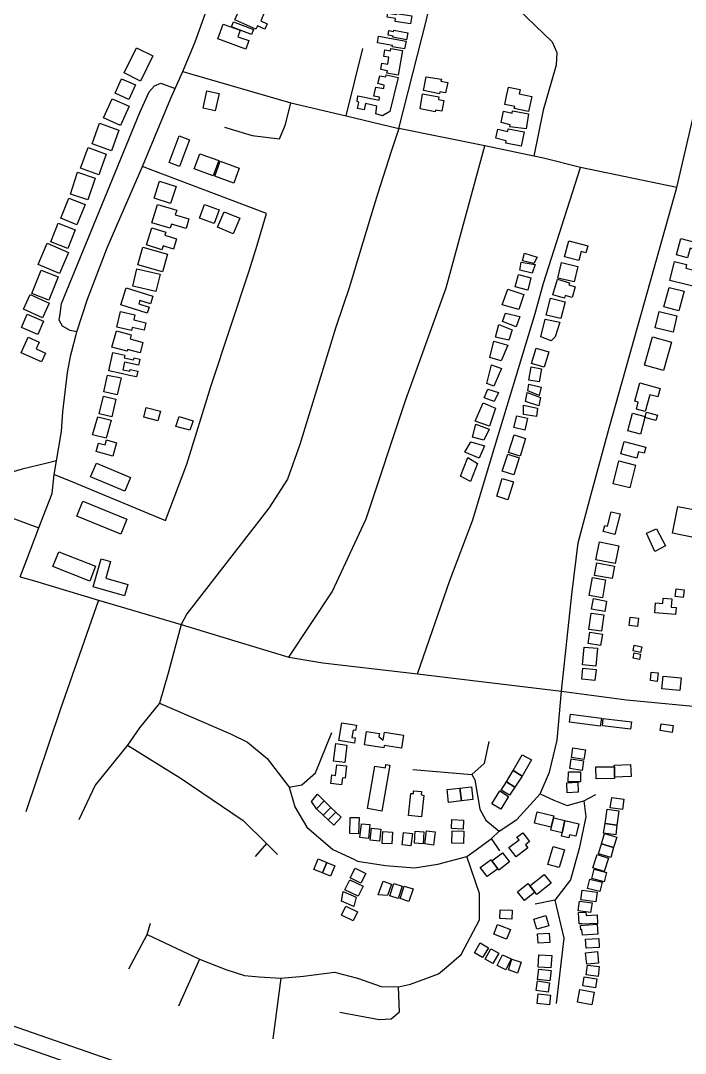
# Model space of a CAD drawing. Header units: metres. Extents: x 553506 to 563855, y 142925 to 150243.
# Drawn here: x 558435 to 558898, y 144877 to 145597 of the extents above; entities that cross this region are included whole.
import ezdxf

# ---------------------------------------------------------------- set-up
doc = ezdxf.new("R2010")
doc.units = ezdxf.units.M
doc.layers.add('C-BUILDINGS', color=8, linetype='Continuous')
doc.layers.add('C-ROADS', color=33, linetype='Continuous')

msp = doc.modelspace()

# ---------------------------------------------------------------- linework, layer by layer
at = {"layer": 'C-BUILDINGS'}
for points in [[(558604.6706, 145602.8769), (558601.9385, 145596.6713), (558606.4692, 145594.6853), (558604.8484, 145590.9958), (558599.6373, 145593.2724), (558598.5851, 145590.8805), (558583.859, 145597.3265), (558589.2708, 145609.625), (558604.6706, 145602.8769)], [(558695.9561, 145598.26), (558690.1566, 145599.205), (558690.6281, 145602.0577), (558696.6033, 145601.0847), (558696.7333, 145601.8566), (558707.3063, 145600.1241), (558706.3945, 145594.5422), (558695.6318, 145596.3022), (558695.9561, 145598.26)], [(558595.5944, 145587.1599), (558587.7435, 145590.212), (558581.6695, 145592.5733), (558583.0309, 145596.0545), (558596.9561, 145590.6299), (558595.5944, 145587.1599)], [(558586.0926, 145585.6869), (558593.7599, 145582.9184), (558591.619, 145577.0426), (558571.9479, 145584.1709), (558575.7068, 145594.504), (558587.7435, 145590.212), (558586.0926, 145585.6869)], [(558694.1682, 145585.2608), (558694.3235, 145586.1226), (558690.7437, 145586.7578), (558691.3038, 145589.9137), (558694.6372, 145589.3265), (558694.7861, 145590.1659), (558704.5758, 145588.4314), (558703.705, 145583.563), (558694.1682, 145585.2608)], [(558693.6793, 145578.668), (558693.8398, 145579.5856), (558683.3466, 145581.4542), (558684.1642, 145586.0093), (558703.2517, 145582.6141), (558702.2666, 145577.1412), (558693.6793, 145578.668)], [(558506.7314, 145560.4006), (558515.3811, 145577.9407), (558526.8081, 145572.3276), (558518.1581, 145554.7985), (558506.7314, 145560.4006)], [(558689.9886, 145560.2455), (558690.2784, 145561.9573), (558685.6384, 145562.7267), (558686.4064, 145567.3025), (558690.6034, 145566.6085), (558691.3949, 145571.3297), (558687.718, 145571.9396), (558688.498, 145576.5826), (558692.3296, 145575.944), (558692.5662, 145577.3426), (558700.7357, 145575.981), (558697.8838, 145558.9311), (558689.9886, 145560.2455)], [(558692.0433, 145533.5641), (558686.8824, 145530.5889), (558682.1473, 145531.9452), (558683.017, 145537.3032), (558675.0811, 145539.0282), (558673.9953, 145534.7765), (558669.3697, 145535.7578), (558670.2671, 145539.9926), (558669.2252, 145540.439), (558669.7581, 145544.4733), (558684.5741, 145541.4693), (558684.7023, 145543.4321), (558680.9277, 145544.2616), (558682.2329, 145550.4678), (558687.704, 145549.5127), (558688.097, 145551.9622), (558683.6573, 145553.0383), (558684.8943, 145558.5078), (558689.1368, 145557.7039), (558689.38, 145559.1138), (558697.7799, 145557.3141), (558692.0433, 145533.5641)], [(558510.0363, 145541.9158), (558500.3816, 145546.3037), (558505.0147, 145556.4188), (558514.6694, 145552.0309), (558510.0363, 145541.9158)], [(558727.5869, 145554.6952), (558732.31, 145553.7281), (558730.8007, 145546.6586), (558726.8337, 145547.1482), (558726.6203, 145545.9062), (558715.426, 145548.2762), (558717.2332, 145557.7033), (558727.9153, 145556.0632), (558727.5869, 145554.6952)], [(558570.2349, 145534.0452), (558561.7422, 145535.909), (558564.3946, 145547.8774), (558572.8873, 145546.0136), (558570.2349, 145534.0452)], [(558725.8823, 145541.9435), (558729.7314, 145541.1942), (558728.2335, 145533.7578), (558723.759, 145534.599), (558723.5452, 145533.3681), (558713.2291, 145535.3868), (558714.7612, 145545.796), (558726.1957, 145543.8007), (558725.8823, 145541.9435)], [(558779.0548, 145536.9302), (558772.2095, 145538.4438), (558773.3973, 145544.1456), (558774.8034, 145550.4774), (558782.7598, 145548.998), (558782.118, 145545.7728), (558791.0742, 145544.0795), (558788.5496, 145533.6508), (558778.7264, 145535.5622), (558779.0548, 145536.9302)], [(558504.1383, 145523.8261), (558492.4277, 145529.1077), (558498.4987, 145542.4949), (558510.2089, 145537.2243), (558504.1383, 145523.8261)], [(558777.2213, 145532.4327), (558777.546, 145533.923), (558788.7286, 145531.9312), (558786.9559, 145521.3922), (558775.6593, 145522.7683), (558775.984, 145524.2586), (558769.631, 145525.9099), (558771.1205, 145533.847), (558777.2213, 145532.4327)], [(558497.9195, 145506.1605), (558484.3761, 145510.9962), (558489.5414, 145525.4016), (558503.0844, 145520.5771), (558497.9195, 145506.1605)], [(558552.391, 145513.9063), (558545.3888, 145495.3373), (558538.1993, 145498.0315), (558545.2082, 145516.6118), (558552.391, 145513.9063)], [(558774.1543, 145519.6389), (558774.5864, 145521.4998), (558785.5245, 145519.5004), (558783.4917, 145509.4542), (558772.7982, 145511.4611), (558773.1191, 145513.0737), (558765.7659, 145514.9501), (558767.3052, 145521.2749), (558774.1543, 145519.6389)], [(558488.9934, 145489.4132), (558476.4225, 145494.0118), (558481.7269, 145508.4437), (558494.2978, 145503.8452), (558488.9934, 145489.4132)], [(558572.6779, 145499.2954), (558568.7927, 145488.747), (558555.5566, 145493.5919), (558559.4349, 145504.1402), (558572.6779, 145499.2954)], [(558586.9997, 145494.1724), (558583.1145, 145483.6239), (558569.8784, 145488.4688), (558573.7636, 145499.0173), (558586.9997, 145494.1724)], [(558481.4679, 145471.93), (558469.2935, 145475.9175), (558474.3343, 145491.1872), (558486.509, 145487.1886), (558481.4679, 145471.93)], [(558542.9724, 145481.3839), (558539.1562, 145469.502), (558527.5784, 145473.1962), (558531.3942, 145485.0892), (558542.9724, 145481.3839)], [(558473.8396, 145454.5995), (558462.5233, 145459.1143), (558468.1479, 145473.1443), (558479.464, 145468.6406), (558473.8396, 145454.5995)], [(558543.3713, 145464.824), (558542.4006, 145461.5998), (558551.9596, 145458.7338), (558549.9548, 145452.072), (558539.7464, 145455.1294), (558538.858, 145452.186), (558526.0517, 145456.0203), (558529.9157, 145468.8497), (558543.3713, 145464.824)], [(558573.093, 145464.984), (558569.5741, 145455.4819), (558559.174, 145459.3125), (558562.6999, 145468.8148), (558573.093, 145464.984)], [(558576.3981, 145463.7281), (558587.3087, 145459.2233), (558582.7898, 145448.3548), (558571.8863, 145452.8598), (558576.3981, 145463.7281)], [(558467.4452, 145438.0861), (558455.6691, 145442.7649), (558460.8505, 145455.7461), (558472.6336, 145451.0676), (558467.4452, 145438.0861)], [(558535.7172, 145449.4736), (558535.0599, 145447.4277), (558543.3524, 145444.8009), (558541.0623, 145437.6406), (558533.9633, 145439.8924), (558533.1215, 145437.251), (558522.2293, 145440.7103), (558526.005, 145452.5464), (558535.7172, 145449.4736)], [(558894.9635, 145445.1629), (558907.2103, 145441.7908), (558905.883, 145436.9862), (558901.3608, 145438.2376), (558899.5294, 145431.6367), (558891.8048, 145433.7574), (558894.9635, 145445.1629)], [(558461.7776, 145420.6825), (558446.7755, 145426.9981), (558452.9953, 145441.6919), (558467.9977, 145435.3652), (558461.7776, 145420.6825)], [(558537.052, 145434.0889), (558533.551, 145421.7382), (558516.3206, 145426.5936), (558519.8217, 145438.9443), (558537.052, 145434.0889)], [(558828.7052, 145435.1684), (558825.4685, 145436.0144), (558823.8168, 145429.7084), (558813.7614, 145432.336), (558816.6713, 145443.4222), (558829.9564, 145439.9484), (558828.7052, 145435.1684)], [(558792.332, 145427.7451), (558784.4794, 145429.4836), (558785.7969, 145434.8333), (558794.795, 145432.0172), (558792.332, 145427.7451)], [(558454.2955, 145402.0098), (558442.3862, 145406.6956), (558448.8362, 145422.9992), (558460.7528, 145418.3025), (558454.2955, 145402.0098)], [(558531.7801, 145420.1922), (558528.9071, 145408.1168), (558512.8143, 145411.9166), (558515.6804, 145423.9917), (558531.7801, 145420.1922)], [(558791.1789, 145420.9203), (558782.7038, 145422.8845), (558783.6434, 145428.4673), (558793.34, 145427.0417), (558791.1789, 145420.9203)], [(558820.4926, 145414.8253), (558809.1417, 145417.5019), (558811.7031, 145428.3213), (558823.0611, 145425.645), (558820.4926, 145414.8253)], [(558898.3033, 145424.4645), (558912.6094, 145421.0003), (558909.9772, 145410.212), (558887.1012, 145415.7598), (558890.3293, 145428.9927), (558898.8992, 145426.9093), (558898.3033, 145424.4645)], [(558788.1315, 145409.0731), (558779.3093, 145411.4049), (558781.5719, 145419.9001), (558790.3941, 145417.5683), (558788.1315, 145409.0731)], [(558817.2528, 145414.191), (558816.8359, 145412.7424), (558821.2753, 145411.4549), (558819.0621, 145403.8517), (558814.2136, 145405.2489), (558813.7075, 145403.5193), (558805.6759, 145405.8421), (558808.8117, 145416.6347), (558817.2528, 145414.191)], [(558526.7034, 145404.9548), (558525.0022, 145399.56), (558517.6566, 145401.871), (558516.9239, 145399.5446), (558524.1001, 145397.284), (558522.7427, 145392.9905), (558504.4143, 145398.747), (558508.2125, 145410.7619), (558526.7034, 145404.9548)], [(558781.9338, 145395.5036), (558770.2614, 145398.8493), (558774.2575, 145409.6462), (558785.3834, 145406.1056), (558781.9338, 145395.5036)], [(558893.4762, 145394.621), (558883.0965, 145397.3274), (558886.6883, 145411.0168), (558897.068, 145408.3104), (558893.4762, 145394.621)], [(558436.4827, 145395.8068), (558441.1542, 145406.0455), (558454.5549, 145399.9477), (558449.8761, 145389.7199), (558436.4827, 145395.8068)], [(558811.1837, 145389.2174), (558801.0474, 145391.7423), (558803.9731, 145403.4522), (558814.1093, 145400.9273), (558811.1837, 145389.2174)], [(558514.2113, 145391.7925), (558513.3966, 145388.2726), (558521.7794, 145386.3497), (558520.5888, 145381.1822), (558512.382, 145383.066), (558511.8944, 145380.9586), (558501.6377, 145383.3134), (558504.1236, 145394.1081), (558514.2113, 145391.7925)], [(558892.1528, 145391.2745), (558889.4207, 145379.871), (558876.9695, 145382.8362), (558879.7016, 145394.2397), (558892.1528, 145391.2745)], [(558446.5381, 145378.1978), (558435.221, 145382.9576), (558439.1723, 145392.2837), (558450.4894, 145387.524), (558446.5381, 145378.1978)], [(558780.1404, 145383.595), (558770.6234, 145387.1297), (558772.5458, 145393.0544), (558782.5804, 145390.6487), (558780.1404, 145383.595)], [(558807.2788, 145376.598), (558804.4577, 145373.7284), (558797.3134, 145376.535), (558800.2136, 145388.8451), (558810.5552, 145386.6938), (558807.2788, 145376.598)], [(558511.7218, 145377.9371), (558510.9365, 145375.0525), (558519.7604, 145372.6646), (558517.8003, 145365.4589), (558509.1101, 145367.8175), (558508.7393, 145366.4594), (558498.2578, 145369.297), (558501.3745, 145380.7343), (558511.7218, 145377.9371)], [(558774.9175, 145374.2404), (558765.6961, 145376.3596), (558768.085, 145385.0701), (558777.2354, 145381.4017), (558774.9175, 145374.2404)], [(558445.4427, 145368.125), (558451.9893, 145365.1882), (558449.2198, 145359.0483), (558434.9349, 145365.4639), (558439.78, 145376.1976), (558447.518, 145372.7299), (558445.4427, 145368.125)], [(558769.4897, 145359.7487), (558761.618, 145362.0988), (558764.486, 145373.4174), (558774.2187, 145370.8243), (558769.4897, 145359.7487)], [(558869.5014, 145356.7397), (558875.1221, 145376.5242), (558888.2889, 145372.8131), (558882.6755, 145353.0177), (558869.5014, 145356.7397)], [(558507.204, 145363.8522), (558506.7612, 145361.8797), (558513.3038, 145360.4342), (558513.6173, 145361.8351), (558517.6247, 145360.9459), (558516.6907, 145356.7545), (558507.0634, 145358.8839), (558505.8769, 145353.583), (558510.6731, 145352.5177), (558510.9807, 145353.885), (558516.2981, 145352.7023), (558515.3701, 145348.5446), (558510.553, 145349.6092), (558504.686, 145350.9196), (558495.9953, 145352.8442), (558498.8654, 145365.6986), (558507.204, 145363.8522)], [(558799.6484, 145355.2935), (558790.8041, 145357.8807), (558793.9767, 145368.6188), (558802.814, 145366.0314), (558799.6484, 145355.2935)], [(558764.5237, 145342.077), (558759.6408, 145343.9073), (558762.8222, 145357.0831), (558769.716, 145354.4579), (558764.5237, 145342.077)], [(558796.1015, 145345.1226), (558788.8911, 145346.4469), (558790.5814, 145355.581), (558797.7922, 145354.2456), (558796.1015, 145345.1226)], [(558504.5564, 145347.8661), (558501.9489, 145336.0215), (558492.477, 145338.1001), (558495.0848, 145349.9335), (558504.5564, 145347.8661)], [(558796.006, 145335.5369), (558788.0999, 145338.9989), (558788.9514, 145343.5884), (558797.5559, 145341.517), (558796.006, 145335.5369)], [(558865.1875, 145331.108), (558862.8315, 145331.7475), (558866.281, 145344.3863), (558880.5158, 145340.519), (558878.9003, 145334.6259), (558873.1937, 145336.1746), (558870.0075, 145324.5234), (558863.8426, 145326.1916), (558865.1875, 145331.108)], [(558764.6068, 145331.4618), (558757.8386, 145334.0908), (558760.2551, 145340.0976), (558767.6306, 145337.7322), (558764.6068, 145331.4618)], [(558795.8527, 145328.4981), (558786.4769, 145331.5363), (558787.7677, 145337.7532), (558796.9144, 145334.2071), (558795.8527, 145328.4981)], [(558500.9559, 145333.0637), (558498.0529, 145320.8205), (558489.2641, 145322.9758), (558492.2677, 145335.1331), (558500.9559, 145333.0637)], [(558761.4216, 145314.3348), (558751.5383, 145317.7246), (558756.9598, 145330.6134), (558765.7437, 145326.8112), (558761.4216, 145314.3348)], [(558794.2334, 145320.9132), (558785.1513, 145322.3689), (558785.0754, 145328.8998), (558794.9206, 145326.7442), (558794.2334, 145320.9132)], [(558532.0066, 145324.6278), (558530.2785, 145318.0636), (558520.3642, 145320.6515), (558522.0923, 145327.2158), (558532.0066, 145324.6278)], [(558786.0243, 145311.5443), (558778.4978, 145313.3597), (558780.4899, 145321.5571), (558788.0163, 145319.7417), (558786.0243, 145311.5443)], [(558869.9051, 145321.0478), (558869.8086, 145320.3213), (558866.779, 145308.8085), (558857.9383, 145311.0506), (558861.0644, 145323.2899), (558869.9051, 145321.0478)], [(558870.901, 145324.1281), (558878.4874, 145321.9585), (558877.3947, 145318.1629), (558869.8086, 145320.3213), (558870.901, 145324.1281)], [(558497.654, 145318.56), (558494.2948, 145305.9132), (558484.7423, 145308.3343), (558488.4847, 145320.8037), (558497.654, 145318.56)], [(558552.6283, 145311.4295), (558542.7436, 145313.9627), (558545.1527, 145321.1267), (558554.7729, 145318.0956), (558552.6283, 145311.4295)], [(558757.5229, 145304.4535), (558749.5292, 145306.6775), (558751.8506, 145315.7643), (558761.1199, 145312.0995), (558757.5229, 145304.4535)], [(558782.7289, 145293.4567), (558774.8195, 145295.8947), (558778.6359, 145308.2109), (558786.5453, 145305.7729), (558782.7289, 145293.4567)], [(558493.4594, 145301.2463), (558494.431, 145304.6708), (558501.3951, 145302.7153), (558498.7447, 145293.3958), (558487.236, 145296.647), (558488.9082, 145302.5306), (558493.4594, 145301.2463)], [(558754.3157, 145291.8891), (558744.2868, 145296.1426), (558748.395, 145303.3146), (558758.0114, 145300.64), (558754.3157, 145291.8891)], [(558870.3493, 145299.6588), (558869.2762, 145295.452), (558865.4127, 145296.4344), (558864.2949, 145292.0927), (558853.1414, 145294.9311), (558855.3321, 145303.4908), (558870.3493, 145299.6588)], [(558748.1372, 145275.6491), (558741.2089, 145279.3862), (558746.2526, 145292.5082), (558753.1894, 145288.2705), (558748.1372, 145275.6491)], [(558778.3502, 145280.3219), (558770.3587, 145282.9243), (558774.2452, 145294.7863), (558782.2436, 145292.1841), (558778.3502, 145280.3219)], [(558511.2723, 145278.423), (558507.2014, 145268.8929), (558483.3019, 145279.052), (558487.3728, 145288.5822), (558511.2723, 145278.423)], [(558847.6559, 145274.1603), (558851.64, 145290.0989), (558863.3486, 145287.1774), (558859.3642, 145271.25), (558847.6559, 145274.1603)], [(558774.3305, 145263.0356), (558766.491, 145265.4757), (558770.355, 145277.8378), (558778.1942, 145275.4088), (558774.3305, 145263.0356)], [(558508.689, 145249.4616), (558504.4614, 145239.1141), (558473.6479, 145251.6422), (558477.8754, 145261.9897), (558508.689, 145249.4616)], [(558905.9036, 145236.3051), (558889.0816, 145239.6805), (558892.8476, 145258.3726), (558909.6695, 145254.9972), (558905.9036, 145236.3051)], [(558848.9212, 145238.8734), (558840.7512, 145240.9137), (558841.8163, 145245.1536), (558843.7618, 145244.6684), (558846.2583, 145254.6511), (558852.4754, 145253.1069), (558848.9212, 145238.8734)], [(558884.0719, 145230.9001), (558876.665, 145227.0317), (558870.9811, 145239.6108), (558877.8209, 145242.8161), (558884.0719, 145230.9001)], [(558851.5439, 145230.9632), (558849.0602, 145218.5324), (558835.6878, 145221.191), (558838.1716, 145233.6218), (558851.5439, 145230.9632)], [(558486.8617, 145216.6792), (558482.7599, 145206.3356), (558457.0419, 145216.4833), (558461.1438, 145226.8269), (558486.8617, 145216.6792)], [(558507.0203, 145196.054), (558485.1692, 145202.3809), (558490.8242, 145221.7875), (558497.3174, 145219.9065), (558493.9336, 145208.2828), (558509.2844, 145203.8368), (558507.0203, 145196.054)], [(558848.554, 145216.8028), (558847.0184, 145208.0963), (558834.774, 145210.2444), (558836.3096, 145218.9509), (558848.554, 145216.8028)], [(558830.8733, 145196.3563), (558833.1636, 145208.937), (558842.4418, 145207.2537), (558840.1512, 145194.6842), (558830.8733, 145196.3563)], [(558896.5712, 145194.9365), (558890.9038, 145195.6628), (558891.5938, 145200.9485), (558897.2612, 145200.2222), (558896.5712, 145194.9365)], [(558841.7779, 145185.0515), (558832.5545, 145186.7699), (558833.9234, 145194.0799), (558843.1468, 145192.3616), (558841.7779, 145185.0515)], [(558888.0024, 145188.1495), (558891.6287, 145187.8275), (558891.1912, 145182.9726), (558876.6576, 145184.2707), (558877.2824, 145191.2128), (558882.2203, 145190.7755), (558882.5525, 145194.5143), (558888.5288, 145193.9756), (558888.0024, 145188.1495)], [(558830.7158, 145172.7006), (558832.3172, 145184.0357), (558841.2044, 145182.7855), (558839.603, 145171.4504), (558830.7158, 145172.7006)], [(558864.6365, 145174.6615), (558858.7928, 145175.438), (558859.5711, 145181.2607), (558865.4152, 145180.473), (558864.6365, 145174.6615)], [(558838.9335, 145161.4241), (558830.145, 145162.8776), (558831.4611, 145170.7648), (558840.25, 145169.3001), (558838.9335, 145161.4241)], [(558836.6492, 145159.5171), (558835.5095, 145147.0498), (558826.2642, 145147.8883), (558827.4039, 145160.3555), (558836.6492, 145159.5171)], [(558866.7896, 145156.5975), (558861.5449, 145157.682), (558862.3485, 145161.5577), (558867.6002, 145160.4735), (558866.7896, 145156.5975)], [(558866.1428, 145151.725), (558861.5576, 145152.5182), (558862.2105, 145156.2891), (558866.8027, 145155.4961), (558866.1428, 145151.725)], [(558835.7564, 145144.7202), (558835.012, 145137.1178), (558825.7999, 145138.0129), (558826.5513, 145145.6156), (558835.7564, 145144.7202)], [(558878.4432, 145136.4566), (558873.6279, 145136.9978), (558874.2857, 145142.8724), (558879.1007, 145142.3423), (558878.4432, 145136.4566)], [(558894.2279, 145129.9883), (558881.6774, 145131.1697), (558882.5265, 145140.1332), (558895.077, 145138.9518), (558894.2279, 145129.9883)], [(558817.9208, 145113.6512), (558839.4412, 145110.8103), (558838.7095, 145105.2895), (558817.1893, 145108.1194), (558817.9208, 145113.6512)], [(558668.053, 145102.1005), (558666.3162, 145102.3919), (558665.4769, 145097.4021), (558667.8464, 145097.0078), (558667.2511, 145093.4057), (558656.339, 145095.2169), (558658.412, 145107.6016), (558668.6914, 145105.8932), (558668.053, 145102.1005)], [(558859.8349, 145103.2378), (558840.2058, 145105.5361), (558840.8039, 145110.6298), (558860.4329, 145108.3314), (558859.8349, 145103.2378)], [(558881.2578, 145106.9494), (558889.5787, 145105.6929), (558888.846, 145100.8845), (558880.525, 145102.141), (558881.2578, 145106.9494)], [(558684.3966, 145098.142), (558687.2924, 145095.4266), (558688.1704, 145100.9741), (558701.5538, 145098.8719), (558700.1442, 145089.9246), (558688.0895, 145091.8118), (558687.8265, 145090.1342), (558674.2604, 145092.2642), (558675.712, 145101.4354), (558684.695, 145100.0321), (558684.3966, 145098.142)], [(558654.2228, 145093.0703), (558662.1011, 145092.1003), (558660.5967, 145079.8779), (558652.7187, 145080.8368), (558654.2228, 145093.0703)], [(558784.1673, 145070.4822), (558778.0773, 145074.2452), (558784.2906, 145085.2887), (558790.7014, 145081.7805), (558784.1673, 145070.4822)], [(558827.2316, 145081.9407), (558818.5641, 145083.3201), (558819.6554, 145090.1096), (558828.3159, 145088.73), (558827.2316, 145081.9407)], [(558654.0112, 145070.9155), (558654.9214, 145078.3672), (558661.7743, 145077.5325), (558660.7356, 145069.0307), (558658.952, 145069.2539), (558658.3724, 145064.4613), (558650.8315, 145065.3749), (558651.5466, 145071.2179), (558654.0112, 145070.9155)], [(558688.8946, 145076.1548), (558689.2928, 145078.4376), (558692.0777, 145077.9559), (558686.4938, 145046.0636), (558676.3597, 145047.821), (558681.5384, 145077.4302), (558688.8946, 145076.1548)], [(558827.1147, 145080.9688), (558825.9997, 145074.2676), (558817.3937, 145075.6934), (558818.5087, 145082.3946), (558827.1147, 145080.9688)], [(558835.715, 145068.6356), (558835.6368, 145076.8247), (558848.5037, 145076.9552), (558848.545, 145069.7332), (558848.5892, 145068.7551), (558835.715, 145068.6356)], [(558848.5037, 145076.9552), (558848.4633, 145078.0335), (558859.8786, 145078.5087), (558860.2258, 145070.2166), (558848.545, 145069.7332), (558848.5037, 145076.9552)], [(558779.0478, 145062.7558), (558773.3665, 145066.4201), (558778.0773, 145074.2452), (558784.1673, 145070.4822), (558779.0478, 145062.7558)], [(558824.8857, 145073.4207), (558824.8089, 145066.3954), (558816.356, 145066.4904), (558816.4397, 145073.5159), (558824.8857, 145073.4207)], [(558749.896, 145054.0313), (558741.8942, 145053.1053), (558740.8547, 145062.0772), (558748.8494, 145063.003), (558749.896, 145054.0313)], [(558775.3619, 145057.0771), (558769.6806, 145060.7414), (558773.3665, 145066.4201), (558779.0478, 145062.7558), (558775.3619, 145057.0771)], [(558815.322, 145065.7684), (558822.9615, 145066.1937), (558823.3436, 145059.2605), (558815.7037, 145058.8464), (558815.322, 145065.7684)], [(558640.7905, 145047.569), (558637.3053, 145052.8372), (558641.5531, 145057.7652), (558646.232, 145053.2573), (558640.7905, 145047.569)], [(558713.8869, 145057.605), (558715.6881, 145056.8148), (558714.1607, 145041.9427), (558704.9751, 145042.8834), (558706.5735, 145058.4032), (558708.37, 145058.2138), (558708.5689, 145060.1565), (558714.0914, 145059.5924), (558713.8869, 145057.605)], [(558741.8942, 145053.1053), (558732.7743, 145052.1447), (558731.9228, 145061.1447), (558740.8547, 145062.0772), (558741.8942, 145053.1053)], [(558769.3736, 145047.3539), (558763.1218, 145051.1453), (558768.5541, 145060.0722), (558774.8129, 145056.2811), (558769.3736, 145047.3539)], [(558854.0762, 145047.1548), (558845.7024, 145048.3095), (558846.6975, 145055.4967), (558855.0709, 145054.3531), (558854.0762, 145047.1548)], [(558645.4457, 145043.1495), (558640.7905, 145047.569), (558646.232, 145053.2573), (558650.8787, 145048.6595), (558645.4457, 145043.1495)], [(558649.0446, 145039.866), (558645.4457, 145043.1495), (558650.8787, 145048.6595), (558654.2407, 145045.3464), (558649.0446, 145039.866)], [(558652.8414, 145036.2881), (558649.0446, 145039.866), (558654.2407, 145045.3464), (558658.0379, 145041.7573), (558652.8414, 145036.2881)], [(558670.1523, 145030.2335), (558664.0257, 145030.4228), (558664.364, 145041.6743), (558670.4975, 145041.4852), (558670.1523, 145030.2335)], [(558804.3161, 145034.8326), (558792.8794, 145037.54), (558794.774, 145045.5007), (558806.2107, 145042.7933), (558804.3161, 145034.8326)], [(558812.0703, 145030.8651), (558804.2169, 145032.8373), (558806.3486, 145041.2728), (558814.0571, 145039.463), (558812.0703, 145030.8651)], [(558850.2545, 145036.1406), (558841.9928, 145037.2877), (558843.3908, 145047.2809), (558851.6525, 145046.1339), (558850.2545, 145036.1406)], [(558677.1154, 145026.9648), (558671.1582, 145027.56), (558672.1195, 145037.2058), (558678.0767, 145036.6106), (558677.1154, 145026.9648)], [(558684.8126, 145025.0655), (558678.3492, 145025.7452), (558679.255, 145034.243), (558685.7115, 145033.563), (558684.8126, 145025.0655)], [(558743.0943, 145033.4982), (558734.9105, 145033.9356), (558735.2423, 145040.1785), (558743.4261, 145039.7412), (558743.0943, 145033.4982)], [(558821.664, 145028.4903), (558817.3028, 145029.502), (558816.8153, 145027.3945), (558811.5457, 145028.6007), (558812.0703, 145030.8651), (558814.0571, 145039.463), (558823.6876, 145037.2563), (558821.664, 145028.4903)], [(558849.4327, 145029.4596), (558840.938, 145030.6774), (558841.9928, 145037.2877), (558850.2545, 145036.1406), (558849.4327, 145029.4596)], [(558693.4876, 145023.2186), (558686.7056, 145023.5657), (558687.1253, 145031.7257), (558693.9072, 145031.3786), (558693.4876, 145023.2186)], [(558706.7241, 145021.802), (558700.5332, 145022.4901), (558701.4982, 145031.1121), (558707.6891, 145030.4239), (558706.7241, 145021.802)], [(558715.2419, 145023.2336), (558709.1032, 145023.5894), (558709.6061, 145031.9968), (558715.7312, 145031.6294), (558715.2419, 145023.2336)], [(558722.4726, 145022.3995), (558716.4194, 145023.1586), (558717.559, 145032.2423), (558723.6192, 145031.4834), (558722.4726, 145022.3995)], [(558743.224, 145023.4075), (558735.1771, 145023.7155), (558735.5061, 145032.3179), (558743.5456, 145032.0208), (558743.224, 145023.4075)], [(558786.5281, 145022.5857), (558788.1162, 145020.5424), (558779.9654, 145014.2471), (558775.0414, 145020.5726), (558782.0441, 145025.9865), (558780.609, 145027.8342), (558784.6604, 145030.9644), (558789.4316, 145024.8346), (558786.5281, 145022.5857)], [(558850.1227, 145027.9561), (558847.963, 145020.655), (558839.5485, 145023.1218), (558841.7013, 145030.4227), (558850.1227, 145027.9561)], [(558813.6441, 145019.0939), (558809.9372, 145006.6253), (558802.2208, 145008.9134), (558805.9211, 145021.3706), (558813.6441, 145019.0939)], [(558845.9656, 145013.7596), (558837.4485, 145016.3791), (558839.5485, 145023.1218), (558847.963, 145020.655), (558845.9656, 145013.7596)], [(558645.0684, 145003.015), (558639.05, 145005.3668), (558642.0403, 145012.738), (558648.0069, 145010.251), (558645.0684, 145003.015)], [(558763.0853, 145011.3329), (558767.3679, 145005.8446), (558759.7585, 145000.3675), (558755.0672, 145006.8559), (558762.6766, 145012.3331), (558763.0853, 145011.3329)], [(558768.0306, 145004.9969), (558767.3679, 145005.8446), (558763.0853, 145011.3329), (558770.4908, 145017.0708), (558775.4292, 145010.7347), (558768.0306, 145004.9969)], [(558841.4441, 145003.8813), (558833.4756, 145006.4064), (558836.4547, 145015.714), (558844.4166, 145013.1775), (558841.4441, 145003.8813)], [(558650.6076, 145000.7819), (558645.0684, 145003.015), (558648.0069, 145010.251), (558653.5464, 145008.0068), (558650.6076, 145000.7819)], [(558671.7466, 144995.8026), (558664.3044, 144999.6353), (558667.7769, 145006.3424), (558675.2191, 145002.5098), (558671.7466, 144995.8026)], [(558841.3545, 144996.8223), (558832.7764, 144999.1505), (558834.5101, 145005.5258), (558843.0881, 145003.1976), (558841.3545, 144996.8223)], [(558669.9225, 144986.6867), (558660.577, 144991.2175), (558663.9979, 144998.2346), (558673.3364, 144993.7037), (558669.9225, 144986.6867)], [(558794.4043, 144987.9482), (558793.0295, 144989.6531), (558789.6323, 144993.8777), (558799.5989, 145001.854), (558804.3708, 144995.9245), (558794.4043, 144987.9482)], [(558839.921, 144996.5776), (558838.4028, 144990.0198), (558829.8358, 144991.9922), (558831.354, 144998.55), (558839.921, 144996.5776)], [(558690.2907, 144987.193), (558683.8991, 144987.8081), (558687.3975, 144997.2985), (558693.2275, 144995.1635), (558690.2907, 144987.193)], [(558697.7206, 144985.1185), (558691.8969, 144987.0533), (558694.7333, 144995.555), (558700.564, 144993.6204), (558697.7206, 144985.1185)], [(558705.333, 144983.0273), (558699.1574, 144985.0293), (558702.0006, 144993.7649), (558708.1761, 144991.763), (558705.333, 144983.0273)], [(558789.6323, 144993.8777), (558793.0295, 144989.6531), (558785.9643, 144983.7698), (558781.0103, 144989.7048), (558788.0895, 144995.5885), (558789.6323, 144993.8777)], [(558835.5135, 144982.7852), (558825.1798, 144984.2022), (558826.1178, 144990.9758), (558836.4514, 144989.5588), (558835.5135, 144982.7852)], [(558666.8435, 144979.4686), (558658.2342, 144983.2653), (558659.4956, 144989.9932), (558668.5995, 144986.0337), (558666.8435, 144979.4686)], [(558831.9888, 144975.2861), (558823.2564, 144976.4966), (558824.2129, 144983.3487), (558832.9453, 144982.1382), (558831.9888, 144975.2861)], [(558666.3393, 144969.5141), (558658.2556, 144973.5051), (558661.4166, 144979.8799), (558669.5003, 144975.8889), (558666.3393, 144969.5141)], [(558776.9569, 144970.7814), (558768.7328, 144971.1618), (558769.0122, 144977.2918), (558777.2363, 144976.9114), (558776.9569, 144970.7814)], [(558802.7262, 144966.057), (558794.3986, 144963.674), (558792.3447, 144970.8337), (558800.6727, 144973.2057), (558802.7262, 144966.057)], [(558828.6824, 144975.6625), (558828.8352, 144973.2076), (558836.4242, 144973.6869), (558836.7943, 144967.8218), (558825.9028, 144967.1403), (558825.8768, 144967.529), (558823.9777, 144967.4147), (558823.4812, 144975.3349), (558828.6824, 144975.6625)], [(558773.4266, 144956.8937), (558764.5067, 144960.3244), (558767.0722, 144966.948), (558775.9921, 144963.5172), (558773.4266, 144956.8937)], [(558836.9406, 144960.3693), (558826.1903, 144959.6477), (558825.9428, 144963.3574), (558825.189, 144963.3007), (558824.9734, 144966.4326), (558836.4777, 144967.1999), (558836.9406, 144960.3693)], [(558750.8956, 144947.3608), (558754.9925, 144954.232), (558760.7714, 144950.8044), (558756.6816, 144943.9334), (558750.8956, 144947.3608)], [(558803.5192, 144954.4286), (558795.4347, 144953.9117), (558795.0164, 144960.432), (558803.1009, 144960.9488), (558803.5192, 144954.4286)], [(558837.5795, 144957.3506), (558837.9577, 144950.9961), (558828.8106, 144950.4575), (558828.4394, 144956.8123), (558837.5795, 144957.3506)], [(558758.4068, 144942.8849), (558762.4311, 144950.0654), (558767.8972, 144947.0289), (558763.8733, 144939.8372), (558758.4068, 144942.8849)], [(558837.5456, 144940.1095), (558829.2327, 144939.2851), (558828.4306, 144947.3628), (558836.7434, 144948.1872), (558837.5456, 144940.1095)], [(558766.75, 144938.4235), (558770.4335, 144945.9942), (558776.4553, 144943.0861), (558772.7717, 144935.5154), (558766.75, 144938.4235)], [(558774.6106, 144935.3162), (558777.117, 144942.9507), (558783.5194, 144940.8557), (558781.013, 144933.2212), (558774.6106, 144935.3162)], [(558804.8561, 144945.3434), (558804.247, 144936.7547), (558795.3154, 144937.3914), (558795.9315, 144945.9804), (558804.8561, 144945.3434)], [(558804.3403, 144934.8655), (558803.5482, 144927.6734), (558794.992, 144928.6112), (558795.7838, 144935.8143), (558804.3403, 144934.8655)], [(558837.1326, 144930.8368), (558828.9734, 144931.8312), (558829.8058, 144938.6239), (558837.9646, 144937.6405), (558837.1326, 144930.8368)], [(558802.3563, 144919.8346), (558793.9286, 144921.1436), (558794.9436, 144927.6859), (558803.371, 144926.388), (558802.3563, 144919.8346)], [(558836.3637, 144929.2326), (558835.4313, 144922.96), (558826.5486, 144924.2771), (558827.4883, 144930.5388), (558836.3637, 144929.2326)], [(558794.8024, 144911.8772), (558795.5, 144918.7325), (558804.0678, 144917.873), (558803.3701, 144911.0178), (558794.8024, 144911.8772)], [(558832.7032, 144910.9557), (558822.7683, 144912.819), (558824.4527, 144921.697), (558834.3876, 144919.8336), (558832.7032, 144910.9557)]]:
    msp.add_lwpolyline(points, close=True, dxfattribs=at)
at = {"layer": 'C-ROADS'}
for points in [[(558698.3628, 145521.6722), (558717.6819, 145598.4411), (558730.1951, 145656.8583), (558742.16, 145716.0378), (558756.2829, 145766.0239), (558757.4936, 145770.3018), (558762.3832, 145786.5799), (558764.8849, 145796.3846)], [(558730.1951, 145656.8583), (558763.8726, 145621.9826), (558805.1993, 145582.0011), (558808.4108, 145574.7213), (558807.9695, 145565.9151), (558798.8491, 145534.4365), (558792.3078, 145502.3364)], [(558539.3638, 145542.8203), (558542.2229, 145549.6754), (558547.697, 145561.319), (558556.2593, 145582.1399), (558568.6457, 145616.3899), (558569.4291, 145623.1921)], [(558811.6447, 145129.551), (558818.8879, 145196.9098), (558823.2822, 145233.0839), (558832.4305, 145266.845), (558845.1634, 145313.8501), (558873.7396, 145415.369), (558892.0445, 145480.5323), (558912.2836, 145567.5032), (558916.4653, 145577.9387), (558921.3647, 145585.7475), (558930.0282, 145596.6888), (558948.2, 145615.6706)], [(558661.561, 145530.6419), (558673.1062, 145577.3984)], [(558547.697, 145561.319), (558553.8301, 145559.5383), (558622.9236, 145539.4885), (558661.561, 145530.6419), (558698.3628, 145521.6722)], [(558473.7257, 145380.0265), (558469.0986, 145381.0525), (558463.8333, 145383.9509), (558461.5553, 145388.1879), (558462.0611, 145392.6554), (558463.1606, 145399.6454), (558517.5679, 145532.8881), (558524.1211, 145547.1916), (558527.7983, 145551.334), (558532.3497, 145553.2106), (558542.2229, 145549.6754)], [(558519.4602, 145495.1163), (558539.3638, 145542.8203)], [(558576.8083, 145522.5283), (558596.0448, 145516.8001), (558615.1324, 145514.5399), (558619.3334, 145524.5973), (558622.9236, 145539.4885)], [(558698.3628, 145521.6722), (558692.8097, 145505.7966), (558683.6563, 145476.7212), (558680.771, 145467.5503), (558667.7532, 145424.5324), (558663.7737, 145411.3766), (558654.2972, 145383.2373), (558629.1712, 145301.4593), (558620.5275, 145277.3748), (558607.5058, 145257.1174), (558550.3433, 145183.4556), (558546.5899, 145176.1055)], [(558892.0445, 145480.5323), (558824.9171, 145494.607), (558799.0296, 145500.9747), (558792.3078, 145502.3364), (558758.1322, 145509.6057), (558698.3628, 145521.6722)], [(558621.5254, 145153.2306), (558651.8847, 145198.7423), (558675.5261, 145249.7675), (558703.0073, 145332.0526), (558731.1927, 145410.7536), (558758.1322, 145509.6057)], [(558457.9927, 145280.4866), (558468.0328, 145276.5445), (558535.6513, 145248.6348), (558550.5368, 145287.8478), (558567.3527, 145342.7021), (558594.0051, 145422.4122), (558599.4417, 145440.4878), (558606.0712, 145462.5179), (558526.6643, 145492.4002), (558519.4602, 145495.1163)], [(558457.9927, 145280.4866), (558459.4862, 145290.1265), (558463.0011, 145310.6579), (558464.0808, 145324.1916), (558467.1539, 145351.5654), (558469.6538, 145363.952), (558470.1819, 145366.5615), (558473.3393, 145378.2672), (558473.7257, 145380.0265), (558481.1099, 145402.7808), (558494.9758, 145438.5343), (558504.5992, 145461.0238), (558519.4602, 145495.1163)], [(558711.1827, 145141.7963), (558733.8241, 145206.8479), (558749.7769, 145249.055), (558762.7823, 145292.4734), (558793.3033, 145392.6829), (558798.997, 145413.9609), (558824.9171, 145494.607)], [(558381.8193, 145368.3679), (558372.5811, 145367.8607), (558356.6239, 145332.5218), (558354.1589, 145328.5282), (558350.3186, 145323.7687), (558345.3745, 145318.9642), (558342.1462, 145315.2253), (558339.6707, 145311.799), (558332.887, 145299.0468), (558324.1255, 145282.1491), (558329.027, 145279.0279), (558332.0423, 145275.6038), (558336.1171, 145272.9803), (558345.5948, 145268.8982), (558363.4897, 145261.1022), (558383.9515, 145264.4371), (558394.226, 145262.8728), (558440.1915, 145245.9809), (558447.3016, 145243.3731)], [(558459.4862, 145290.1265), (558452.9942, 145288.5685), (558435.6144, 145284.4156), (558423.5727, 145280.9059), (558411.244, 145279.9027), (558381.2047, 145282.5274)], [(558450.3577, 145251.3361), (558456.509, 145267.3522), (558457.9927, 145280.4866)], [(558434.2346, 145209.3585), (558438.8469, 145221.2982), (558447.3016, 145243.3731), (558450.3577, 145251.3361)], [(558434.2346, 145209.3585), (558444.153, 145206.4143), (558488.9453, 145193.115), (558546.5899, 145176.1055)], [(558488.9453, 145193.115), (558462.1255, 145116.6948), (558438.2326, 145045.5959)], [(558546.5899, 145176.1055), (558537.3992, 145142.0654), (558531.3632, 145121.1779), (558580.9545, 145099.9583), (558592.6602, 145093.9643), (558606.439, 145082.6697), (558621.8913, 145062.7122), (558625.7302, 145048.9296), (558634.1825, 145034.7996), (558652.2078, 145019.1954), (558666.8893, 145012.4364), (558669.4296, 145011.2683), (558689.0241, 145008.0556), (558709.0882, 145006.4045), (558725.5014, 145009.0371), (558745.6723, 145014.3455), (558752.0668, 145019.0728), (558762.9072, 145027.0649), (558768.3, 145032.0618), (558780.566, 145040.0979), (558796.786, 145058.0394), (558803.2824, 145073.2764), (558808.5679, 145095.5546), (558811.6447, 145129.551)], [(558546.5899, 145176.1055), (558583.8135, 145164.6437), (558621.5254, 145153.2306), (558645.27, 145149.2554), (558711.1827, 145141.7963), (558811.6447, 145129.551)], [(558811.6447, 145129.551), (558856.959, 145123.6389), (558915.6752, 145117.9745), (558959.8449, 145118.7725)], [(558531.3632, 145121.1779), (558517.3848, 145104.0188), (558509.082, 145091.9875), (558486.5581, 145064.0807), (558475.185, 145040.0015)], [(558621.8913, 145062.7122), (558630.5133, 145064.3918), (558640.0689, 145072.7669), (558651.5671, 145100.9239)], [(558509.082, 145091.9875), (558546.395, 145068.7973), (558589.8008, 145039.496), (558606.0009, 145023.4124), (558613.7456, 145015.8939)], [(558760.9598, 145094.6517), (558757.7424, 145079.2377), (558749.1288, 145071.626)], [(558707.9635, 145075.0072), (558749.1288, 145071.626), (558751.2536, 145067.8296), (558754.6269, 145047.3882), (558758.8004, 145039.7707), (558768.3, 145032.0618)], [(558796.786, 145058.0394), (558806.4006, 145053.6285), (558815.6215, 145049.9622), (558827.2147, 145053.2809), (558828.6704, 145042.1627), (558824.0324, 145019.9824), (558817.8407, 144998.0546), (558806.9491, 144984.0174), (558813.3874, 144957.438), (558807.8398, 144911.9349)], [(558827.2147, 145053.2809), (558835.4957, 145057.6214)], [(558768.7297, 145018.3743), (558762.9072, 145027.0649)], [(558606.0009, 145023.4124), (558598.1154, 145014.41)], [(558510.1066, 144936.0243), (558522.7961, 144960.0663), (558559.212, 144942.8586), (558577.6527, 144935.5587), (558590.6408, 144931.5408), (558600.9489, 144930.501), (558616.0162, 144929.608), (558631.6893, 144931.071), (558653.5109, 144933.9036), (558669.5159, 144929.6006), (558685.8275, 144923.749), (558698.0852, 144923.6822), (558706.4489, 144925.3538), (558725.8479, 144932.5638), (558731.4913, 144937.3792), (558741.7695, 144946.1441), (558754.4544, 144970.2979), (558754.5014, 144988.708), (558745.6723, 145014.3455)], [(558806.9491, 144984.0174), (558793.3482, 144981.1487)], [(558522.7961, 144960.0663), (558525.2103, 144967.9761)], [(558559.212, 144942.8586), (558544.5738, 144910.1086)], [(558325.3999, 144932.3469), (558490.7528, 144874.9262), (558548.2682, 144855.1858), (558582.0135, 144844.9855), (558618.7453, 144835.7124), (558649.1618, 144829.795), (558687.8529, 144823.2316), (558728.6945, 144817.937), (558758.6588, 144815.3452), (558783.1745, 144814.5442), (558811.6253, 144814.2988), (558834.1679, 144814.4165), (558869.3801, 144815.8607), (558899.5576, 144818.3737), (558928.8104, 144821.6041), (558989.217, 144829.4819), (559092.6341, 144842.6869)], [(558616.0162, 144929.608), (558610.3845, 144887.4527)], [(559093.8295, 144830.9597), (558991.525, 144817.7335), (558929.1817, 144809.5954), (558899.1588, 144806.152), (558869.0242, 144804.2858), (558834.1305, 144803.1743), (558811.5322, 144802.8212), (558795.4528, 144802.9477), (558781.5843, 144803.0648), (558757.2526, 144804.2499), (558725.5798, 144806.6665), (558686.8488, 144811.57), (558646.4046, 144818.2685), (558614.7579, 144824.6043), (558577.8883, 144833.8064), (558543.9295, 144844.5789), (558485.6711, 144864.3632), (558327.1884, 144919.703)], [(558657.1123, 144905.8341), (558684.4702, 144900.8688), (558693.0124, 144901.2883), (558698.7201, 144906.0611), (558698.0852, 144923.6822)]]:
    msp.add_lwpolyline(points, dxfattribs=at)

doc.saveas('drawing.dxf')
